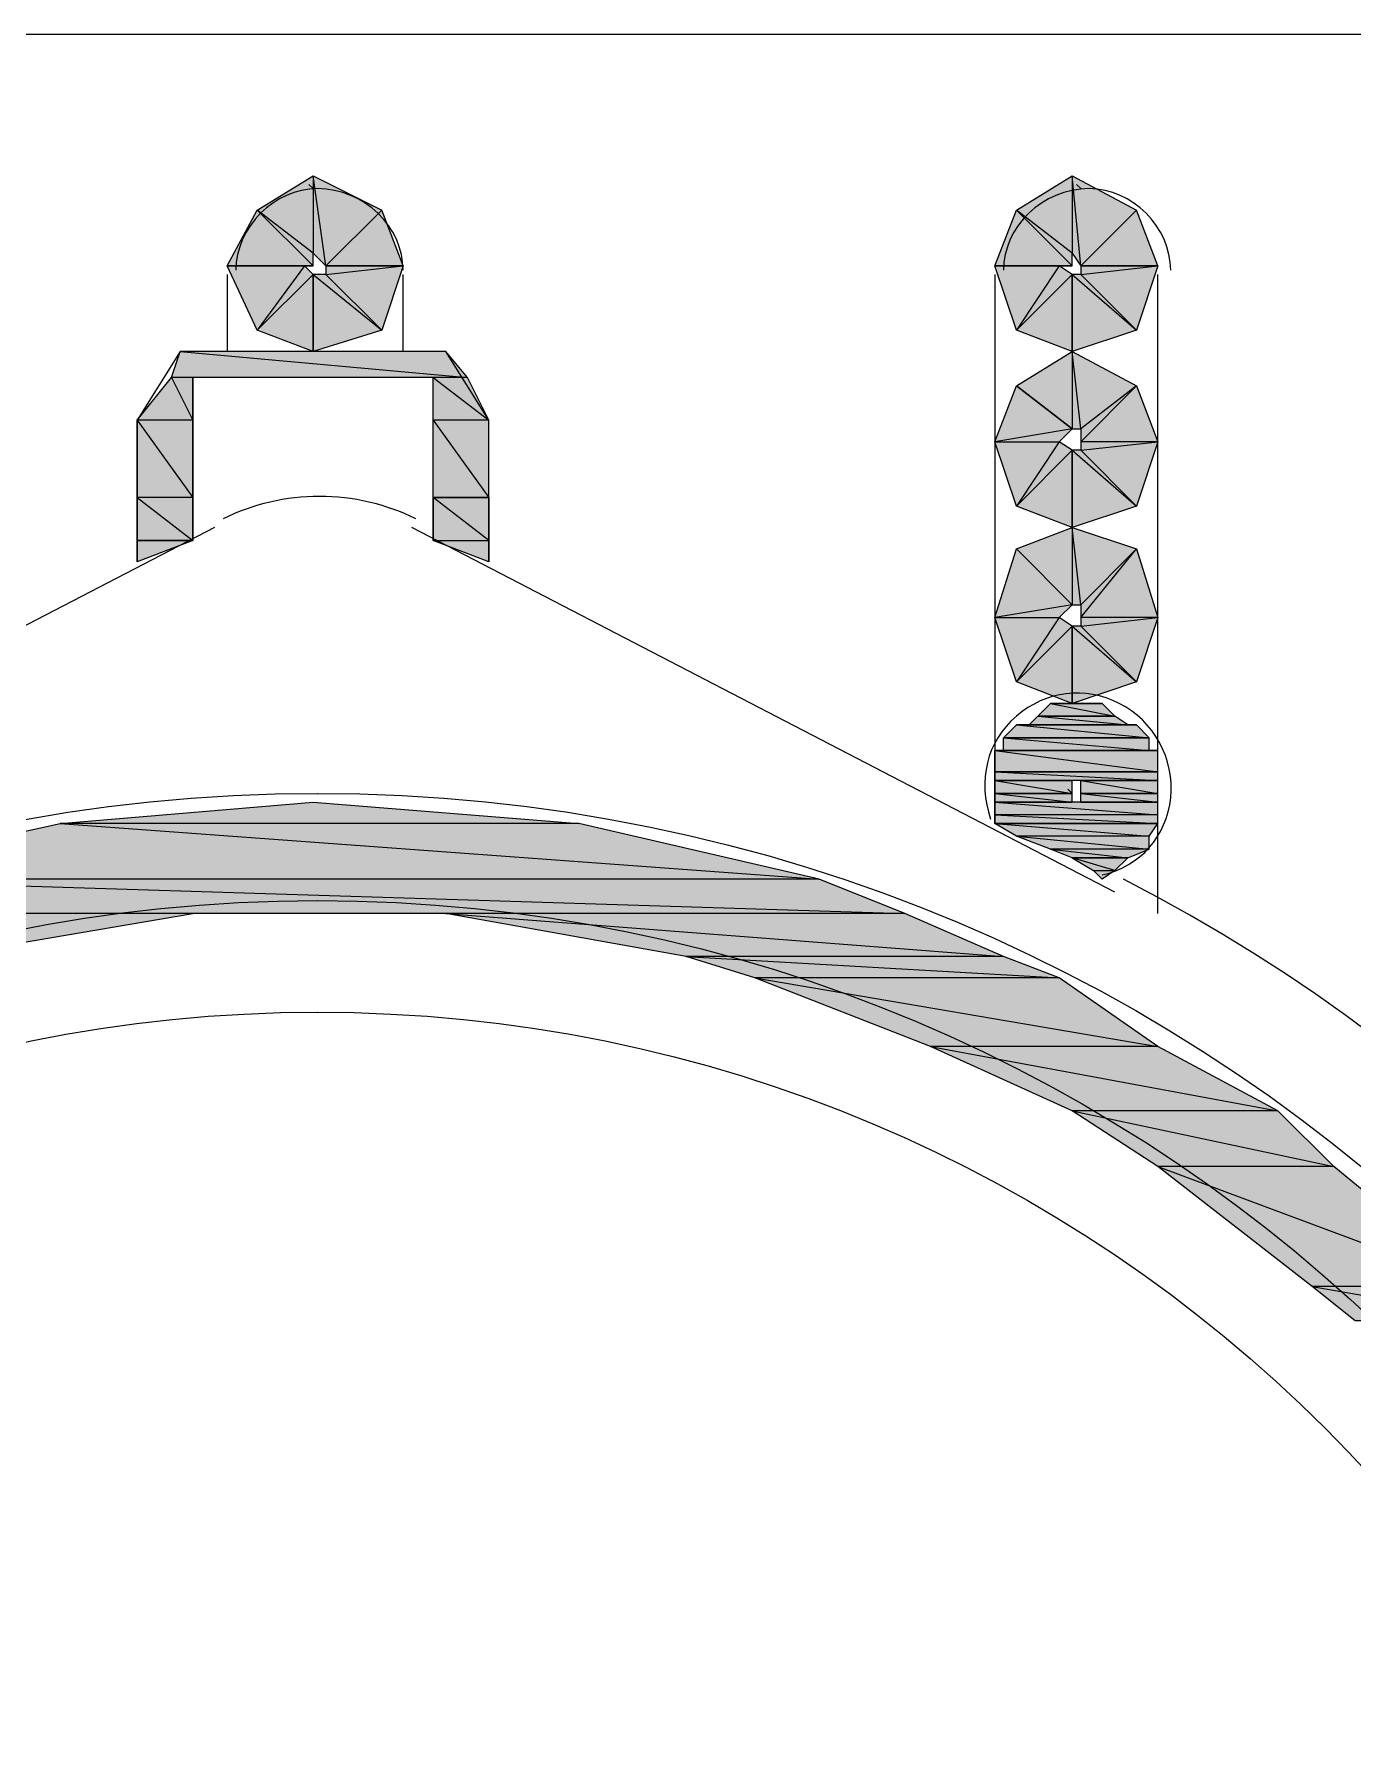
# Model space of a CAD drawing. Header units: millimetres. Extents: x 40 to 176, y -32 to 59.
# Drawn here: x 110.9 to 111.329, y -3.02 to -2.462 of the extents above; entities that cross this region are included whole.
import ezdxf

# ---------------------------------------------------------------- set-up
doc = ezdxf.new("R2010")
doc.units = ezdxf.units.MM
doc.layers.add('15 - Quadro de medição', color=6, linetype='Continuous')

msp = doc.modelspace()

# ---------------------------------------------------------------- hatches: boundary and pattern name
at = {"layer": '15 - Quadro de medição', "true_color": 0x000007}
h = msp.add_hatch(color=7, dxfattribs=at)
h.paths.add_polyline_path([(111.01991, -2.53693), (111.01293, -2.51877), (110.99477, -2.53693)])
h.paths.add_polyline_path([(111.01293, -2.51877), (110.99477, -2.53693), (110.99058, -2.50759)])
h.paths.add_polyline_path([(110.99477, -2.53693), (110.99058, -2.50759), (110.99058, -2.53274)])
h.paths.add_polyline_path([(110.99058, -2.50759), (110.99058, -2.53274), (110.97242, -2.51877)])
h.paths.add_polyline_path([(110.99058, -2.53274), (110.97242, -2.51877), (110.99058, -2.53693)])
h.paths.add_polyline_path([(110.97242, -2.51877), (110.99058, -2.53693), (110.96265, -2.53693)])
h.paths.add_polyline_path([(110.99058, -2.53693), (110.96265, -2.53693), (110.98779, -2.53693)])
h.paths.add_polyline_path([(110.96265, -2.53693), (110.98779, -2.53693), (110.97242, -2.55788)])
h.paths.add_polyline_path([(110.98779, -2.53693), (110.97242, -2.55788), (110.99058, -2.53972)])
h.paths.add_polyline_path([(110.97242, -2.55788), (110.99058, -2.53972), (110.99058, -2.56486)])
h = msp.add_hatch(color=7, dxfattribs=at)
h.paths.add_polyline_path([(111.26574, -2.53693), (111.25876, -2.51877), (111.2406, -2.53693)])
h.paths.add_polyline_path([(111.25876, -2.51877), (111.2406, -2.53693), (111.23781, -2.50759)])
h.paths.add_polyline_path([(111.2406, -2.53693), (111.23781, -2.50759), (111.23781, -2.53274)])
h.paths.add_polyline_path([(111.23781, -2.50759), (111.23781, -2.53274), (111.21965, -2.51877)])
h.paths.add_polyline_path([(111.23781, -2.53274), (111.21965, -2.51877), (111.23781, -2.53693)])
h.paths.add_polyline_path([(111.21965, -2.51877), (111.23781, -2.53693), (111.21267, -2.53693)])
h.paths.add_polyline_path([(111.23781, -2.53693), (111.21267, -2.53693), (111.23362, -2.53693)])
h.paths.add_polyline_path([(111.21267, -2.53693), (111.23362, -2.53693), (111.21965, -2.55788)])
h.paths.add_polyline_path([(111.23362, -2.53693), (111.21965, -2.55788), (111.23781, -2.53972)])
h.paths.add_polyline_path([(111.21965, -2.55788), (111.23781, -2.53972), (111.23781, -2.56486)])
h = msp.add_hatch(color=7, dxfattribs=at)
h.paths.add_polyline_path([(110.99058, -2.56486), (110.99058, -2.53972), (111.01293, -2.55788)])
h.paths.add_polyline_path([(110.99058, -2.53972), (111.01293, -2.55788), (110.99477, -2.53972)])
h.paths.add_polyline_path([(111.01293, -2.55788), (110.99477, -2.53972), (111.01991, -2.53693)])
h.paths.add_polyline_path([(110.99477, -2.53972), (111.01991, -2.53693), (110.99477, -2.53693)])
h = msp.add_hatch(color=7, dxfattribs=at)
h.paths.add_polyline_path([(111.23781, -2.56486), (111.23781, -2.53972), (111.25876, -2.55788)])
h.paths.add_polyline_path([(111.23781, -2.53972), (111.25876, -2.55788), (111.2406, -2.53972)])
h.paths.add_polyline_path([(111.25876, -2.55788), (111.2406, -2.53972), (111.26574, -2.53693)])
h.paths.add_polyline_path([(111.2406, -2.53972), (111.26574, -2.53693), (111.2406, -2.53693)])
h = msp.add_hatch(color=7, dxfattribs=at)
h.paths.add_polyline_path([(111.03388, -2.56486), (110.94728, -2.56486), (111.04087, -2.57324)])
h.paths.add_polyline_path([(110.94728, -2.56486), (111.04087, -2.57324), (110.94449, -2.57324)])
h = msp.add_hatch(color=7, dxfattribs=at)
h.paths.add_polyline_path([(111.26574, -2.59419), (111.2406, -2.59419), (111.25876, -2.57603)])
h.paths.add_polyline_path([(111.2406, -2.59419), (111.25876, -2.57603), (111.2406, -2.59)])
h.paths.add_polyline_path([(111.25876, -2.57603), (111.2406, -2.59), (111.23781, -2.56486)])
h.paths.add_polyline_path([(111.2406, -2.59), (111.23781, -2.56486), (111.23781, -2.59)])
h.paths.add_polyline_path([(111.23781, -2.56486), (111.23781, -2.59), (111.21965, -2.57603)])
h = msp.add_hatch(color=7, dxfattribs=at)
h.paths.add_polyline_path([(110.95147, -2.57324), (110.94449, -2.57324), (110.95147, -2.58721)])
h.paths.add_polyline_path([(110.94449, -2.57324), (110.95147, -2.58721), (110.93331, -2.58721)])
h = msp.add_hatch(color=7, dxfattribs=at)
h.paths.add_polyline_path([(111.04087, -2.57324), (111.02969, -2.57324), (111.04785, -2.58721)])
h.paths.add_polyline_path([(111.02969, -2.57324), (111.04785, -2.58721), (111.02969, -2.58721)])
h = msp.add_hatch(color=7, dxfattribs=at)
h.paths.add_polyline_path([(111.21965, -2.57603), (111.23781, -2.59), (111.21267, -2.59419)])
h.paths.add_polyline_path([(111.23781, -2.59), (111.21267, -2.59419), (111.23362, -2.59419)])
h.paths.add_polyline_path([(111.21267, -2.59419), (111.23362, -2.59419), (111.21965, -2.61514)])
h.paths.add_polyline_path([(111.23362, -2.59419), (111.21965, -2.61514), (111.23781, -2.59699)])
h.paths.add_polyline_path([(111.21965, -2.61514), (111.23781, -2.59699), (111.23781, -2.62213)])
h = msp.add_hatch(color=7, dxfattribs=at)
h.paths.add_polyline_path([(110.95147, -2.58721), (110.93331, -2.58721), (110.95147, -2.61235)])
h.paths.add_polyline_path([(110.93331, -2.58721), (110.95147, -2.61235), (110.93331, -2.61235)])
h = msp.add_hatch(color=7, dxfattribs=at)
h.paths.add_polyline_path([(111.04785, -2.58721), (111.02969, -2.58721), (111.04785, -2.61235)])
h.paths.add_polyline_path([(111.02969, -2.58721), (111.04785, -2.61235), (111.02969, -2.61235)])
h = msp.add_hatch(color=7, dxfattribs=at)
h.paths.add_polyline_path([(111.23781, -2.62213), (111.23781, -2.59699), (111.25876, -2.61514)])
h.paths.add_polyline_path([(111.23781, -2.59699), (111.25876, -2.61514), (111.2406, -2.59699)])
h.paths.add_polyline_path([(111.25876, -2.61514), (111.2406, -2.59699), (111.26574, -2.59419)])
h.paths.add_polyline_path([(111.2406, -2.59699), (111.26574, -2.59419), (111.2406, -2.59419)])
h = msp.add_hatch(color=7, dxfattribs=at)
h.paths.add_polyline_path([(110.95147, -2.61235), (110.93331, -2.61235), (110.95147, -2.62632)])
h.paths.add_polyline_path([(110.93331, -2.61235), (110.95147, -2.62632), (110.93331, -2.62632)])
h = msp.add_hatch(color=7, dxfattribs=at)
h.paths.add_polyline_path([(111.02969, -2.61235), (111.02969, -2.62632), (111.04785, -2.62632)])
h.paths.add_polyline_path([(111.02969, -2.62632), (111.04785, -2.62632), (111.04785, -2.6333)])
for points in [[(111.02969, -2.61235), (111.04785, -2.61235), (111.04785, -2.62632)], [(110.93331, -2.62632), (110.95147, -2.62632), (110.93331, -2.6333)], [(110.99058, -2.71152), (111.07718, -2.7185), (110.90817, -2.7185)], [(111.23781, -2.72968), (111.25597, -2.72968), (111.25178, -2.73387)]]:
    msp.add_hatch(color=7, dxfattribs=at).paths.add_polyline_path(points)
h = msp.add_hatch(color=7, dxfattribs=at)
h.paths.add_polyline_path([(111.26574, -2.65146), (111.2406, -2.65146), (111.25876, -2.62911)])
h.paths.add_polyline_path([(111.2406, -2.65146), (111.25876, -2.62911), (111.2406, -2.64727)])
h.paths.add_polyline_path([(111.25876, -2.62911), (111.2406, -2.64727), (111.23781, -2.62213)])
h.paths.add_polyline_path([(111.2406, -2.64727), (111.23781, -2.62213), (111.23781, -2.64727)])
h.paths.add_polyline_path([(111.23781, -2.62213), (111.23781, -2.64727), (111.21965, -2.62911)])
h = msp.add_hatch(color=7, dxfattribs=at)
h.paths.add_polyline_path([(111.21965, -2.62911), (111.23781, -2.64727), (111.21267, -2.65146)])
h.paths.add_polyline_path([(111.23781, -2.64727), (111.21267, -2.65146), (111.23362, -2.65146)])
h.paths.add_polyline_path([(111.21267, -2.65146), (111.23362, -2.65146), (111.21965, -2.67241)])
h.paths.add_polyline_path([(111.23362, -2.65146), (111.21965, -2.67241), (111.23781, -2.65425)])
h.paths.add_polyline_path([(111.21965, -2.67241), (111.23781, -2.65425), (111.23781, -2.67939)])
h = msp.add_hatch(color=7, dxfattribs=at)
h.paths.add_polyline_path([(111.23781, -2.67939), (111.23781, -2.65425), (111.25876, -2.67241)])
h.paths.add_polyline_path([(111.23781, -2.65425), (111.25876, -2.67241), (111.2406, -2.65425)])
h.paths.add_polyline_path([(111.25876, -2.67241), (111.2406, -2.65425), (111.26574, -2.65146)])
h.paths.add_polyline_path([(111.2406, -2.65425), (111.26574, -2.65146), (111.2406, -2.65146)])
h = msp.add_hatch(color=7, dxfattribs=at)
h.paths.add_polyline_path([(111.25178, -2.68359), (111.22663, -2.68359), (111.25597, -2.68638)])
h.paths.add_polyline_path([(111.22663, -2.68359), (111.25597, -2.68638), (111.22384, -2.68638)])
h = msp.add_hatch(color=7, dxfattribs=at)
h.paths.add_polyline_path([(111.24759, -2.67939), (111.23082, -2.67939), (111.25178, -2.68359)])
h.paths.add_polyline_path([(111.23082, -2.67939), (111.25178, -2.68359), (111.22663, -2.68359)])
h.paths.add_polyline_path([(111.25178, -2.68359), (111.22663, -2.68359)])
h.paths.add_polyline_path([(111.22663, -2.68359), (111.25178, -2.68359)])
h = msp.add_hatch(color=7, dxfattribs=at)
h.paths.add_polyline_path([(111.2406, -2.67939), (111.23781, -2.67939), (111.24759, -2.67939)])
h.paths.add_polyline_path([(111.23781, -2.67939), (111.24759, -2.67939), (111.23082, -2.67939)])
h.paths.add_polyline_path([(111.24759, -2.67939), (111.23082, -2.67939)])
h.paths.add_polyline_path([(111.23082, -2.67939), (111.24759, -2.67939)])
h = msp.add_hatch(color=7, dxfattribs=at)
h.paths.add_polyline_path([(111.25876, -2.68638), (111.21965, -2.68638), (111.26295, -2.69057)])
h.paths.add_polyline_path([(111.21965, -2.68638), (111.26295, -2.69057), (111.21546, -2.69057)])
h.paths.add_polyline_path([(111.26295, -2.69057), (111.21546, -2.69057)])
h.paths.add_polyline_path([(111.21546, -2.69057), (111.26295, -2.69057)])
h = msp.add_hatch(color=7, dxfattribs=at)
h.paths.add_polyline_path([(111.26574, -2.69476), (111.21267, -2.69476), (111.26574, -2.70174)])
h.paths.add_polyline_path([(111.21267, -2.69476), (111.26574, -2.70174), (111.21267, -2.70174)])
h.paths.add_polyline_path([(111.26574, -2.70174), (111.21267, -2.70174)])
h.paths.add_polyline_path([(111.21267, -2.70174), (111.26574, -2.70174)])
h = msp.add_hatch(color=7, dxfattribs=at)
h.paths.add_polyline_path([(111.26295, -2.69057), (111.21546, -2.69057), (111.26295, -2.69476)])
h.paths.add_polyline_path([(111.21546, -2.69057), (111.26295, -2.69476), (111.21546, -2.69476)])
h = msp.add_hatch(color=7, dxfattribs=at)
h.paths.add_polyline_path([(111.26574, -2.70174), (111.21267, -2.70174), (111.26574, -2.70454)])
h.paths.add_polyline_path([(111.21267, -2.70174), (111.26574, -2.70454), (111.21267, -2.70454)])
h = msp.add_hatch(color=7, dxfattribs=at)
h.paths.add_polyline_path([(111.23781, -2.70454), (111.21267, -2.70454), (111.23781, -2.70873)])
h.paths.add_polyline_path([(111.21267, -2.70454), (111.23781, -2.70873), (111.21267, -2.70873)])
h = msp.add_hatch(color=7, dxfattribs=at)
h.paths.add_polyline_path([(111.26574, -2.70454), (111.2406, -2.70454), (111.26574, -2.70873)])
h.paths.add_polyline_path([(111.2406, -2.70454), (111.26574, -2.70873), (111.2406, -2.70873)])
h = msp.add_hatch(color=7, dxfattribs=at)
h.paths.add_polyline_path([(111.23362, -2.70873), (111.21267, -2.70873)])
h.paths.add_polyline_path([(111.23362, -2.70873), (111.21267, -2.70873), (111.23781, -2.70873)])
h = msp.add_hatch(color=7, dxfattribs=at)
h.paths.add_polyline_path([(111.23781, -2.70873), (111.21267, -2.70873)])
h.paths.add_polyline_path([(111.23781, -2.70873), (111.21267, -2.70873), (111.23362, -2.70873)])
h = msp.add_hatch(color=7, dxfattribs=at)
h.paths.add_polyline_path([(111.23781, -2.70873), (111.21267, -2.70873), (111.23781, -2.71152)])
h.paths.add_polyline_path([(111.21267, -2.70873), (111.23781, -2.71152), (111.21267, -2.71152)])
h = msp.add_hatch(color=7, dxfattribs=at)
h.paths.add_polyline_path([(111.26574, -2.71152), (111.21267, -2.71152), (111.26574, -2.71571)])
h.paths.add_polyline_path([(111.21267, -2.71152), (111.26574, -2.71571), (111.21267, -2.71571)])
h = msp.add_hatch(color=7, dxfattribs=at)
h.paths.add_polyline_path([(111.26574, -2.70873), (111.2406, -2.70873), (111.26574, -2.71152)])
h.paths.add_polyline_path([(111.2406, -2.70873), (111.26574, -2.71152), (111.2406, -2.71152)])
h = msp.add_hatch(color=7, dxfattribs=at)
h.paths.add_polyline_path([(111.26574, -2.71571), (111.21267, -2.71571), (111.26574, -2.7185)])
h.paths.add_polyline_path([(111.21267, -2.71571), (111.26574, -2.7185), (111.21267, -2.7185)])
h.paths.add_polyline_path([(111.26574, -2.7185), (111.21267, -2.7185)])
h.paths.add_polyline_path([(111.21267, -2.7185), (111.26574, -2.7185)])
h = msp.add_hatch(color=7, dxfattribs=at)
h.paths.add_polyline_path([(111.07718, -2.7185), (110.90817, -2.7185), (111.1554, -2.73666)])
h.paths.add_polyline_path([(110.90817, -2.7185), (111.1554, -2.73666), (110.82576, -2.73666)])
h = msp.add_hatch(color=7, dxfattribs=at)
h.paths.add_polyline_path([(111.26574, -2.7185), (111.21267, -2.7185), (111.26295, -2.72269)])
h.paths.add_polyline_path([(111.21267, -2.7185), (111.26295, -2.72269), (111.21965, -2.72269)])
h = msp.add_hatch(color=7, dxfattribs=at)
h.paths.add_polyline_path([(111.26295, -2.72269), (111.21965, -2.72269), (111.26295, -2.72688)])
h.paths.add_polyline_path([(111.21965, -2.72269), (111.26295, -2.72688), (111.23082, -2.72688)])
h = msp.add_hatch(color=7, dxfattribs=at)
h.paths.add_polyline_path([(111.26295, -2.72688), (111.23082, -2.72688), (111.25597, -2.72968)])
h.paths.add_polyline_path([(111.23082, -2.72688), (111.25597, -2.72968), (111.23781, -2.72968)])
h = msp.add_hatch(color=7, dxfattribs=at)
h.paths.add_polyline_path([(111.23781, -2.72968), (111.24479, -2.73387), (111.25178, -2.73387)])
h.paths.add_polyline_path([(111.24479, -2.73387), (111.25178, -2.73387), (111.24759, -2.73666)])
h = msp.add_hatch(color=7, dxfattribs=at)
h.paths.add_polyline_path([(111.1554, -2.73666), (110.82576, -2.73666), (111.18333, -2.74784)])
h.paths.add_polyline_path([(110.82576, -2.73666), (111.18333, -2.74784), (110.79783, -2.74784)])
h = msp.add_hatch(color=7, dxfattribs=at)
h.paths.add_polyline_path([(110.95147, -2.74784), (110.79783, -2.74784), (110.86906, -2.7618)])
h.paths.add_polyline_path([(110.79783, -2.74784), (110.86906, -2.7618), (110.7657, -2.7618)])
h = msp.add_hatch(color=7, dxfattribs=at)
h.paths.add_polyline_path([(111.18333, -2.74784), (111.03388, -2.74784), (111.21546, -2.7618)])
h.paths.add_polyline_path([(111.03388, -2.74784), (111.21546, -2.7618), (111.1121, -2.7618)])
h = msp.add_hatch(color=7, dxfattribs=at)
h.paths.add_polyline_path([(111.21546, -2.7618), (111.1121, -2.7618), (111.23362, -2.76879)])
h.paths.add_polyline_path([(111.1121, -2.7618), (111.23362, -2.76879), (111.13445, -2.76879)])
h = msp.add_hatch(color=7, dxfattribs=at)
h.paths.add_polyline_path([(111.23362, -2.76879), (111.13445, -2.76879), (111.26574, -2.79114)])
h.paths.add_polyline_path([(111.13445, -2.76879), (111.26574, -2.79114), (111.19172, -2.79114)])
h = msp.add_hatch(color=7, dxfattribs=at)
h.paths.add_polyline_path([(111.26574, -2.79114), (111.19172, -2.79114), (111.30485, -2.81209)])
h.paths.add_polyline_path([(111.19172, -2.79114), (111.30485, -2.81209), (111.23781, -2.81209)])
h = msp.add_hatch(color=7, dxfattribs=at)
h.paths.add_polyline_path([(111.30485, -2.81209), (111.23781, -2.81209), (111.32301, -2.83024)])
h.paths.add_polyline_path([(111.23781, -2.81209), (111.32301, -2.83024), (111.26574, -2.83024)])
h = msp.add_hatch(color=7, dxfattribs=at)
h.paths.add_polyline_path([(111.32301, -2.83024), (111.26574, -2.83024), (111.3705, -2.86935)])
h.paths.add_polyline_path([(111.26574, -2.83024), (111.3705, -2.86935), (111.31603, -2.86935)])
h = msp.add_hatch(color=7, dxfattribs=at)
h.paths.add_polyline_path([(111.3705, -2.86935), (111.31603, -2.86935), (111.38028, -2.88053)])
h.paths.add_polyline_path([(111.31603, -2.86935), (111.38028, -2.88053), (111.32999, -2.88053)])

# ---------------------------------------------------------------- linework, layer by layer
at = {"layer": '15 - Quadro de medição', "color": 7, "linetype": 'Continuous', "lineweight": 20, "true_color": 0x000007}
for points in [[(110.13297, -2.4615), (111.84959, -2.4615), (111.84959, -6.02603), (110.12599, -6.02603), (110.12459, -6.02603), (110.06174, -6.02603)], [(110.14694, -2.4615), (111.82724, -2.4615), (111.82724, -2.4615)], [(110.99058, -2.51178), (110.98919, -2.51039), (110.98919, -2.51039)], [(111.2406, -2.51178), (111.2392, -2.51039), (111.2392, -2.51039)], [(110.96265, -2.53972), (110.96265, -2.56486), (110.96265, -2.56486)], [(111.01991, -2.56486), (111.01991, -2.53972), (111.01991, -2.53972)], [(111.21267, -2.53972), (111.21267, -2.7185), (111.21267, -2.7185)], [(111.26574, -2.74784), (111.26574, -2.53972), (111.26574, -2.53972)], [(111.04785, -2.6333), (111.04785, -2.58721), (111.03388, -2.56486), (110.99058, -2.56486), (110.94728, -2.56486), (110.93331, -2.58721), (110.93331, -2.6333)], [(111.02969, -2.62632), (111.02969, -2.61235), (111.02969, -2.57324), (110.99058, -2.57324), (110.95147, -2.57324), (110.95147, -2.61235), (110.95147, -2.62632)], [(110.95846, -2.62213), (110.72939, -2.74085), (110.72939, -2.74085)], [(111.25178, -2.74085), (111.02271, -2.62213), (111.02271, -2.62213)], [(111.23781, -2.70873), (111.23641, -2.70733), (111.23641, -2.70733)]]:
    msp.add_lwpolyline(points, dxfattribs=at)
at = {"layer": '15 - Quadro de medição', "color": 7, "linetype": 'Continuous', "lineweight": -2, "true_color": 0x000007}
for points in [[(110.99058, -2.50759), (110.99058, -2.53274), (110.97242, -2.51877)], [(111.01293, -2.51877), (110.99477, -2.53693), (110.99058, -2.50759)], [(110.99477, -2.53693), (110.99058, -2.50759), (110.99058, -2.53274)], [(111.23781, -2.50759), (111.23781, -2.53274), (111.21965, -2.51877)], [(111.25876, -2.51877), (111.2406, -2.53693), (111.23781, -2.50759)], [(111.2406, -2.53693), (111.23781, -2.50759), (111.23781, -2.53274)], [(110.97242, -2.51877), (110.99058, -2.53693), (110.96265, -2.53693)], [(110.99058, -2.53274), (110.97242, -2.51877), (110.99058, -2.53693)], [(111.01991, -2.53693), (111.01293, -2.51877), (110.99477, -2.53693)], [(111.21965, -2.51877), (111.23781, -2.53693), (111.21267, -2.53693)], [(111.23781, -2.53274), (111.21965, -2.51877), (111.23781, -2.53693)], [(111.26574, -2.53693), (111.25876, -2.51877), (111.2406, -2.53693)], [(110.99058, -2.53693), (110.96265, -2.53693), (110.98779, -2.53693)], [(110.96265, -2.53693), (110.98779, -2.53693), (110.97242, -2.55788)], [(110.98779, -2.53693), (110.97242, -2.55788), (110.99058, -2.53972)], [(111.01293, -2.55788), (110.99477, -2.53972), (111.01991, -2.53693)], [(110.99477, -2.53972), (111.01991, -2.53693), (110.99477, -2.53693)], [(111.23781, -2.53693), (111.21267, -2.53693), (111.23362, -2.53693)], [(111.21267, -2.53693), (111.23362, -2.53693), (111.21965, -2.55788)], [(111.23362, -2.53693), (111.21965, -2.55788), (111.23781, -2.53972)], [(111.25876, -2.55788), (111.2406, -2.53972), (111.26574, -2.53693)], [(111.2406, -2.53972), (111.26574, -2.53693), (111.2406, -2.53693)], [(110.97242, -2.55788), (110.99058, -2.53972), (110.99058, -2.56486)], [(110.99058, -2.56486), (110.99058, -2.53972), (111.01293, -2.55788)], [(110.99058, -2.53972), (111.01293, -2.55788), (110.99477, -2.53972)], [(111.21965, -2.55788), (111.23781, -2.53972), (111.23781, -2.56486)], [(111.23781, -2.56486), (111.23781, -2.53972), (111.25876, -2.55788)], [(111.23781, -2.53972), (111.25876, -2.55788), (111.2406, -2.53972)], [(110.94728, -2.56486), (111.04087, -2.57324), (110.94449, -2.57324)], [(111.03388, -2.56486), (110.94728, -2.56486), (111.04087, -2.57324)], [(111.23781, -2.56486), (111.23781, -2.59), (111.21965, -2.57603)], [(111.25876, -2.57603), (111.2406, -2.59), (111.23781, -2.56486)], [(111.2406, -2.59), (111.23781, -2.56486), (111.23781, -2.59)], [(110.94449, -2.57324), (110.95147, -2.58721), (110.93331, -2.58721)], [(110.95147, -2.57324), (110.94449, -2.57324), (110.95147, -2.58721)], [(111.04087, -2.57324), (111.02969, -2.57324), (111.04785, -2.58721)], [(111.02969, -2.57324), (111.04785, -2.58721), (111.02969, -2.58721)], [(111.21965, -2.57603), (111.23781, -2.59), (111.21267, -2.59419)], [(111.26574, -2.59419), (111.2406, -2.59419), (111.25876, -2.57603)], [(111.2406, -2.59419), (111.25876, -2.57603), (111.2406, -2.59)], [(110.95147, -2.58721), (110.93331, -2.58721), (110.95147, -2.61235)], [(110.93331, -2.58721), (110.95147, -2.61235), (110.93331, -2.61235)], [(111.04785, -2.58721), (111.02969, -2.58721), (111.04785, -2.61235)], [(111.02969, -2.58721), (111.04785, -2.61235), (111.02969, -2.61235)], [(111.23781, -2.59), (111.21267, -2.59419), (111.23362, -2.59419)], [(111.21267, -2.59419), (111.23362, -2.59419), (111.21965, -2.61514)], [(111.23362, -2.59419), (111.21965, -2.61514), (111.23781, -2.59699)], [(111.25876, -2.61514), (111.2406, -2.59699), (111.26574, -2.59419)], [(111.2406, -2.59699), (111.26574, -2.59419), (111.2406, -2.59419)], [(111.21965, -2.61514), (111.23781, -2.59699), (111.23781, -2.62213)], [(111.23781, -2.62213), (111.23781, -2.59699), (111.25876, -2.61514)], [(111.23781, -2.59699), (111.25876, -2.61514), (111.2406, -2.59699)], [(110.95147, -2.61235), (110.93331, -2.61235), (110.95147, -2.62632)], [(110.93331, -2.61235), (110.95147, -2.62632), (110.93331, -2.62632)], [(111.02969, -2.61235), (111.02969, -2.62632), (111.04785, -2.62632)], [(111.02969, -2.61235), (111.04785, -2.61235), (111.04785, -2.62632)], [(111.23781, -2.62213), (111.23781, -2.64727), (111.21965, -2.62911)], [(111.25876, -2.62911), (111.2406, -2.64727), (111.23781, -2.62213)], [(111.2406, -2.64727), (111.23781, -2.62213), (111.23781, -2.64727)], [(110.93331, -2.62632), (110.95147, -2.62632), (110.93331, -2.6333)], [(111.02969, -2.62632), (111.04785, -2.62632), (111.04785, -2.6333)], [(111.21965, -2.62911), (111.23781, -2.64727), (111.21267, -2.65146)], [(111.26574, -2.65146), (111.2406, -2.65146), (111.25876, -2.62911)], [(111.2406, -2.65146), (111.25876, -2.62911), (111.2406, -2.64727)], [(111.23781, -2.64727), (111.21267, -2.65146), (111.23362, -2.65146)], [(111.21267, -2.65146), (111.23362, -2.65146), (111.21965, -2.67241)], [(111.23362, -2.65146), (111.21965, -2.67241), (111.23781, -2.65425)], [(111.21965, -2.67241), (111.23781, -2.65425), (111.23781, -2.67939)], [(111.23781, -2.67939), (111.23781, -2.65425), (111.25876, -2.67241)], [(111.23781, -2.65425), (111.25876, -2.67241), (111.2406, -2.65425)], [(111.25876, -2.67241), (111.2406, -2.65425), (111.26574, -2.65146)], [(111.2406, -2.65425), (111.26574, -2.65146), (111.2406, -2.65146)], [(111.22663, -2.68359), (111.25597, -2.68638), (111.22384, -2.68638)], [(111.23082, -2.67939), (111.25178, -2.68359), (111.22663, -2.68359)], [(111.25178, -2.68359), (111.22663, -2.68359)], [(111.22663, -2.68359), (111.25178, -2.68359), (111.25178, -2.68359)], [(111.25178, -2.68359), (111.22663, -2.68359), (111.25597, -2.68638)], [(111.23781, -2.67939), (111.24759, -2.67939), (111.23082, -2.67939)], [(111.24759, -2.67939), (111.23082, -2.67939)], [(111.23082, -2.67939), (111.24759, -2.67939), (111.24759, -2.67939)], [(111.24759, -2.67939), (111.23082, -2.67939), (111.25178, -2.68359)], [(111.23781, -2.67939), (111.2406, -2.67939), (111.2406, -2.67939)], [(111.2406, -2.67939), (111.23781, -2.67939), (111.24759, -2.67939)], [(111.21965, -2.68638), (111.26295, -2.69057), (111.21546, -2.69057)], [(111.22384, -2.68638), (111.25876, -2.68638), (111.21965, -2.68638)], [(111.25876, -2.68638), (111.21965, -2.68638), (111.26295, -2.69057)], [(111.25597, -2.68638), (111.22384, -2.68638), (111.25876, -2.68638)], [(111.21546, -2.69476), (111.26574, -2.69476), (111.21267, -2.69476)], [(111.26574, -2.69476), (111.21267, -2.69476), (111.26574, -2.70174)], [(111.21267, -2.69476), (111.26574, -2.70174), (111.21267, -2.70174)], [(111.26295, -2.69057), (111.21546, -2.69057)], [(111.21546, -2.69057), (111.26295, -2.69057), (111.26295, -2.69057)], [(111.26295, -2.69057), (111.21546, -2.69057), (111.26295, -2.69476)], [(111.21546, -2.69057), (111.26295, -2.69476), (111.21546, -2.69476)], [(111.26295, -2.69476), (111.21546, -2.69476), (111.26574, -2.69476)], [(111.26574, -2.70174), (111.21267, -2.70174)], [(111.21267, -2.70174), (111.26574, -2.70174), (111.26574, -2.70174)], [(111.26574, -2.70174), (111.21267, -2.70174), (111.26574, -2.70454)], [(111.21267, -2.70174), (111.26574, -2.70454), (111.21267, -2.70454)], [(111.21267, -2.70454), (111.23781, -2.70454), (111.23781, -2.70454)], [(111.23781, -2.70454), (111.23781, -2.70454), (111.21267, -2.70454)], [(111.21267, -2.70454), (111.23781, -2.70454), (111.23781, -2.70454)], [(111.23781, -2.70454), (111.23781, -2.70454), (111.21267, -2.70454)], [(111.21267, -2.70454), (111.23781, -2.70454), (111.23781, -2.70454)], [(111.23781, -2.70454), (111.23781, -2.70454), (111.21267, -2.70454)], [(111.21267, -2.70454), (111.23781, -2.70454), (111.23781, -2.70454)], [(111.23781, -2.70454), (111.23781, -2.70454), (111.21267, -2.70454)], [(111.21267, -2.70454), (111.23781, -2.70454), (111.23781, -2.70454)], [(111.23781, -2.70454), (111.23781, -2.70454), (111.21267, -2.70454)], [(111.23781, -2.70454), (111.21267, -2.70454), (111.23781, -2.70873)], [(111.21267, -2.70454), (111.23781, -2.70873), (111.21267, -2.70873)], [(111.2406, -2.70454), (111.26574, -2.70454), (111.26574, -2.70454)], [(111.26574, -2.70454), (111.26574, -2.70454), (111.2406, -2.70454)], [(111.2406, -2.70454), (111.26574, -2.70454), (111.26574, -2.70454)], [(111.26574, -2.70454), (111.26574, -2.70454), (111.2406, -2.70454)], [(111.2406, -2.70454), (111.26574, -2.70454), (111.26574, -2.70454)], [(111.26574, -2.70454), (111.26574, -2.70454), (111.2406, -2.70454)], [(111.2406, -2.70454), (111.26574, -2.70454), (111.26574, -2.70454)], [(111.26574, -2.70454), (111.26574, -2.70454), (111.2406, -2.70454)], [(111.2406, -2.70454), (111.26574, -2.70454), (111.26574, -2.70454)], [(111.26574, -2.70454), (111.26574, -2.70454), (111.2406, -2.70454)], [(111.26574, -2.70454), (111.2406, -2.70454), (111.26574, -2.70873)], [(111.2406, -2.70454), (111.26574, -2.70873), (111.2406, -2.70873)], [(110.99058, -2.71152), (111.07718, -2.7185), (110.90817, -2.7185)], [(111.21267, -2.70873), (111.23781, -2.70873), (111.23781, -2.70873)], [(111.23781, -2.70873), (111.23781, -2.70873), (111.21267, -2.70873)], [(111.21267, -2.70873), (111.23781, -2.70873), (111.23781, -2.70873)], [(111.23781, -2.70873), (111.23781, -2.70873), (111.21267, -2.70873)], [(111.23362, -2.70873), (111.23362, -2.70873), (111.21267, -2.70873)], [(111.23362, -2.70873), (111.21267, -2.70873), (111.23781, -2.70873)], [(111.23781, -2.70873), (111.23781, -2.70873), (111.21267, -2.70873)], [(111.23781, -2.70873), (111.21267, -2.70873), (111.23362, -2.70873)], [(111.21267, -2.70873), (111.23781, -2.70873), (111.23781, -2.70873)], [(111.23781, -2.70873), (111.23781, -2.70873), (111.21267, -2.70873)], [(111.23781, -2.70873), (111.21267, -2.70873), (111.23781, -2.71152)], [(111.21267, -2.70873), (111.23781, -2.71152), (111.21267, -2.71152)], [(111.21267, -2.71152), (111.23781, -2.71152), (111.23781, -2.71152)], [(111.23781, -2.71152), (111.23781, -2.71152), (111.21267, -2.71152)], [(111.21267, -2.71152), (111.23781, -2.71152), (111.23781, -2.71152)], [(111.23781, -2.71152), (111.23781, -2.71152), (111.21267, -2.71152)], [(111.21267, -2.71152), (111.23781, -2.71152), (111.23781, -2.71152)], [(111.23781, -2.71152), (111.23781, -2.71152), (111.21267, -2.71152)], [(111.21267, -2.71152), (111.23781, -2.71152), (111.23781, -2.71152)], [(111.23781, -2.71152), (111.23781, -2.71152), (111.21267, -2.71152)], [(111.23781, -2.71152), (111.21267, -2.71152)], [(111.21267, -2.71152), (111.23781, -2.71152), (111.23781, -2.71152)], [(111.21267, -2.71152), (111.23781, -2.71152), (111.23781, -2.71152)], [(111.23781, -2.71152), (111.23781, -2.71152), (111.21267, -2.71152)], [(111.26574, -2.71152), (111.21267, -2.71152), (111.26574, -2.71571)], [(111.21267, -2.71152), (111.26574, -2.71571), (111.21267, -2.71571)], [(111.2406, -2.70873), (111.26574, -2.70873), (111.26574, -2.70873)], [(111.26574, -2.70873), (111.26574, -2.70873), (111.2406, -2.70873)], [(111.2406, -2.70873), (111.26574, -2.70873), (111.26574, -2.70873)], [(111.26574, -2.70873), (111.26574, -2.70873), (111.2406, -2.70873)], [(111.2406, -2.70873), (111.26574, -2.70873), (111.26574, -2.70873)], [(111.26574, -2.70873), (111.26574, -2.70873), (111.2406, -2.70873)], [(111.2406, -2.70873), (111.26574, -2.70873), (111.26574, -2.70873)], [(111.26574, -2.70873), (111.26574, -2.70873), (111.2406, -2.70873)], [(111.2406, -2.70873), (111.26574, -2.70873), (111.26574, -2.70873)], [(111.26574, -2.70873), (111.26574, -2.70873), (111.2406, -2.70873)], [(111.26574, -2.70873), (111.2406, -2.70873), (111.26574, -2.71152)], [(111.2406, -2.70873), (111.26574, -2.71152), (111.2406, -2.71152)], [(111.2406, -2.71152), (111.26574, -2.71152), (111.26574, -2.71152)], [(111.26574, -2.71152), (111.26574, -2.71152), (111.2406, -2.71152)], [(111.2406, -2.71152), (111.26574, -2.71152), (111.26574, -2.71152)], [(111.26574, -2.71152), (111.26574, -2.71152), (111.2406, -2.71152)], [(111.2406, -2.71152), (111.26574, -2.71152), (111.26574, -2.71152)], [(111.26574, -2.71152), (111.26574, -2.71152), (111.2406, -2.71152)], [(111.2406, -2.71152), (111.26574, -2.71152), (111.26574, -2.71152)], [(111.26574, -2.71152), (111.26574, -2.71152), (111.2406, -2.71152)], [(111.26574, -2.71152), (111.2406, -2.71152)], [(111.2406, -2.71152), (111.26574, -2.71152), (111.26574, -2.71152)], [(111.2406, -2.71152), (111.26574, -2.71152), (111.26574, -2.71152)], [(111.26574, -2.71152), (111.26574, -2.71152), (111.2406, -2.71152)], [(111.26574, -2.71571), (111.21267, -2.71571), (111.26574, -2.7185)], [(111.21267, -2.71571), (111.26574, -2.7185), (111.21267, -2.7185)], [(110.90817, -2.7185), (111.1554, -2.73666), (110.82576, -2.73666)], [(111.07718, -2.7185), (110.90817, -2.7185), (111.1554, -2.73666)], [(111.26574, -2.7185), (111.21267, -2.7185)], [(111.21267, -2.7185), (111.26574, -2.7185), (111.26574, -2.7185)], [(111.26574, -2.7185), (111.21267, -2.7185), (111.26295, -2.72269)], [(111.21267, -2.7185), (111.26295, -2.72269), (111.21965, -2.72269)], [(111.26295, -2.72269), (111.21965, -2.72269), (111.26295, -2.72688)], [(111.21965, -2.72269), (111.26295, -2.72688), (111.23082, -2.72688)], [(111.26295, -2.72688), (111.23082, -2.72688), (111.25597, -2.72968)], [(111.23082, -2.72688), (111.25597, -2.72968), (111.23781, -2.72968)], [(111.23781, -2.72968), (111.24479, -2.73387), (111.25178, -2.73387)], [(111.23781, -2.72968), (111.25597, -2.72968), (111.25178, -2.73387)], [(111.24479, -2.73387), (111.25178, -2.73387), (111.24759, -2.73666)], [(110.82576, -2.73666), (111.18333, -2.74784), (110.79783, -2.74784)], [(111.1554, -2.73666), (110.82576, -2.73666), (111.18333, -2.74784)], [(110.95147, -2.74784), (110.79783, -2.74784), (110.86906, -2.7618)], [(111.18333, -2.74784), (111.03388, -2.74784), (111.21546, -2.7618)], [(111.03388, -2.74784), (111.21546, -2.7618), (111.1121, -2.7618)], [(111.21546, -2.7618), (111.1121, -2.7618), (111.23362, -2.76879)], [(111.1121, -2.7618), (111.23362, -2.76879), (111.13445, -2.76879)], [(111.23362, -2.76879), (111.13445, -2.76879), (111.26574, -2.79114)], [(111.13445, -2.76879), (111.26574, -2.79114), (111.19172, -2.79114)], [(111.26574, -2.79114), (111.19172, -2.79114), (111.30485, -2.81209)], [(111.19172, -2.79114), (111.30485, -2.81209), (111.23781, -2.81209)], [(111.30485, -2.81209), (111.23781, -2.81209), (111.32301, -2.83024)], [(111.23781, -2.81209), (111.32301, -2.83024), (111.26574, -2.83024)], [(111.32301, -2.83024), (111.26574, -2.83024), (111.3705, -2.86935)], [(111.26574, -2.83024), (111.3705, -2.86935), (111.31603, -2.86935)], [(111.3705, -2.86935), (111.31603, -2.86935), (111.38028, -2.88053)], [(111.31603, -2.86935), (111.38028, -2.88053), (111.32999, -2.88053)]]:
    msp.add_lwpolyline(points, close=True, dxfattribs=at)
at = {"layer": '15 - Quadro de medição', "color": 7, "linetype": 'Continuous', "lineweight": 20, "true_color": 0x000007}
for points in [[(110.99198, -2.51178), (110.97801, -2.51178), (110.96544, -2.52435), (110.96544, -2.53832)], [(111.01991, -2.53832), (111.01991, -2.52435), (111.00734, -2.51178), (110.99198, -2.51178)], [(111.2434, -2.51178), (111.22803, -2.51178), (111.21546, -2.52435), (111.21546, -2.53832)], [(111.26993, -2.53832), (111.26993, -2.52435), (111.25736, -2.51178), (111.2434, -2.51178)], [(111.0241, -2.61933), (111.00455, -2.60956), (110.9808, -2.60956), (110.96125, -2.61933)]]:
    msp.add_open_spline(points, degree=3, dxfattribs=at)
for points in [[(111.24759, -2.73527), (111.26016, -2.73247), (111.26854, -2.72269), (111.26993, -2.71012), (111.26993, -2.71012), (111.27133, -2.69755), (111.26435, -2.68498), (111.25317, -2.67939), (111.25317, -2.67939), (111.242, -2.67381), (111.22943, -2.6752), (111.21965, -2.68359), (111.21965, -2.68359), (111.20987, -2.69197), (111.20708, -2.70454), (111.21127, -2.71711)], [(111.52694, -3.24369), (111.52694, -2.94757), (111.28809, -2.70873), (110.99198, -2.70873), (110.99198, -2.70873), (110.69726, -2.70873), (110.45842, -2.94757), (110.45842, -3.24369), (110.45842, -3.24369), (110.45842, -3.5384), (110.69726, -3.77725), (110.99198, -3.77725), (110.99198, -3.77725), (111.28809, -3.77725), (111.52694, -3.5384), (111.52694, -3.24369)], [(110.73078, -2.73666), (110.49753, -2.85678), (110.37601, -3.12217), (110.43886, -3.37777), (110.43886, -3.37777), (110.50032, -3.63338), (110.72939, -3.81356), (110.99198, -3.81356), (110.99198, -3.81356), (111.25597, -3.81356), (111.48503, -3.63338), (111.54649, -3.37777), (111.54649, -3.37777), (111.60935, -3.12217), (111.48783, -2.85678), (111.25457, -2.73666)], [(111.49202, -3.24369), (111.49202, -2.96713), (111.26854, -2.74365), (110.99198, -2.74365), (110.99198, -2.74365), (110.71682, -2.74365), (110.49334, -2.96713), (110.49334, -3.24369), (110.49334, -3.24369), (110.49334, -3.51885), (110.71682, -3.74233), (110.99198, -3.74233), (110.99198, -3.74233), (111.26854, -3.74233), (111.49202, -3.51885), (111.49202, -3.24369)], [(111.4557, -3.24369), (111.4557, -2.98668), (111.24898, -2.77996), (110.99198, -2.77996), (110.99198, -2.77996), (110.73637, -2.77996), (110.52965, -2.98668), (110.52965, -3.24369), (110.52965, -3.24369), (110.52965, -3.49929), (110.73637, -3.70601), (110.99198, -3.70601), (110.99198, -3.70601), (111.24898, -3.70601), (111.4557, -3.49929), (111.4557, -3.24369)]]:
    msp.add_open_spline(points, degree=3, knots=[0, 0, 0, 0, 0.0625, 0.0625, 0.0625, 0.062501, 0.125, 0.125, 0.125, 0.125001, 0.1875, 0.1875, 0.1875, 0.187501, 1, 1, 1, 1], dxfattribs=at)

doc.saveas('drawing.dxf')
